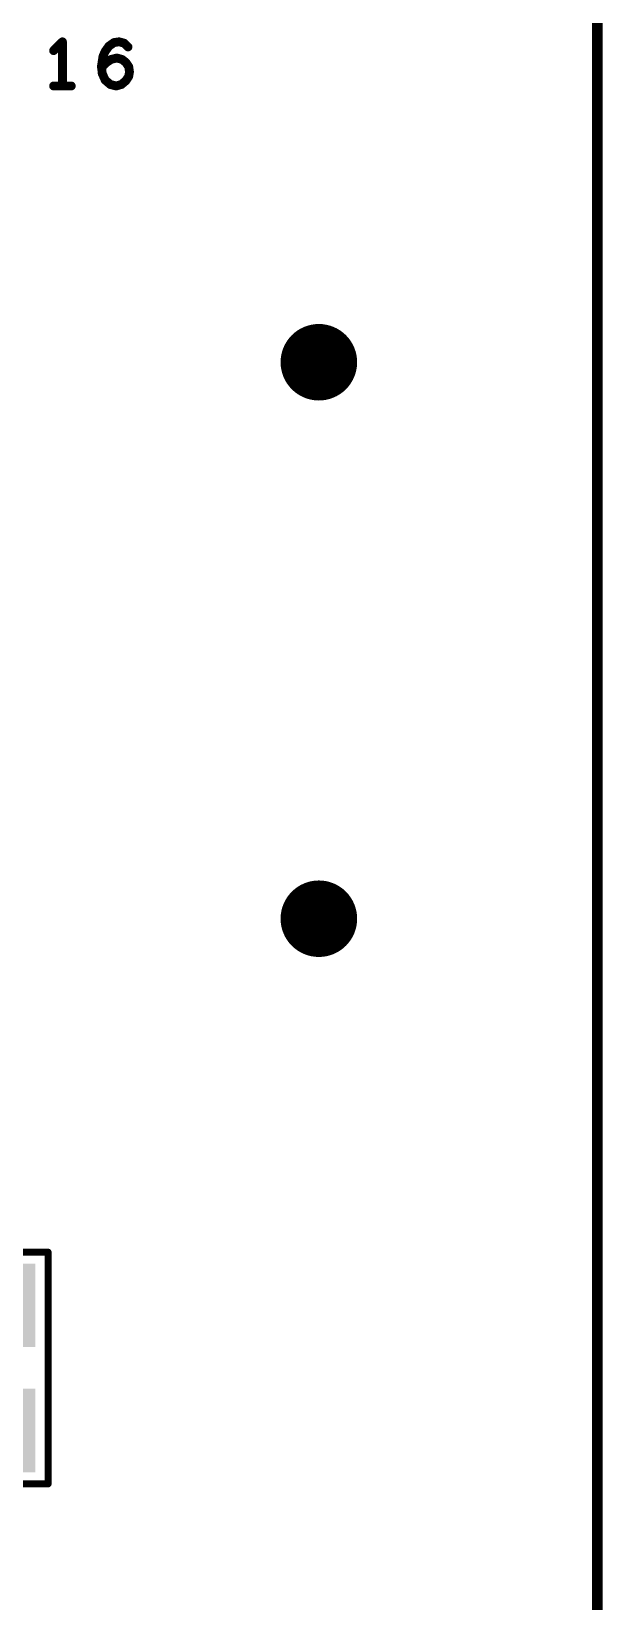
# Model space of a CAD drawing. Extents: x -12 to 107, y 8 to 106.
# Drawn here: x 80.87 to 89.08, y 30.86 to 53.44 of the extents above; entities that cross this region are included whole.
import ezdxf

# ---------------------------------------------------------------- set-up
doc = ezdxf.new("R2010")
doc.units = 0
doc.header["$MEASUREMENT"] = 0
doc.layers.get('0').update_dxf_attribs({"linetype": 'CONTINUOUS'})
doc.layers.add('SILK_TOP_ART', color=251, linetype='CONTINUOUS', true_color=0x636466)
doc.layers.add('SOLDER_TOP_ART', color=18, linetype='CONTINUOUS', true_color=0x000000)

# ---------------------------------------------------------------- blocks, each defined once
blk = doc.blocks.new('ROUND_217')
at = {"const_width": 0.0508}
blk.add_lwpolyline([(-0.0254, 0, 1), (0.0254, 0, 1)], format="xyb", close=True, dxfattribs=at)
blk = doc.blocks.new('ROUND_162')
at = {"const_width": 0.0635}
blk.add_lwpolyline([(-0.03175, 0, 1), (0.03175, 0, 1)], format="xyb", close=True, dxfattribs=at)
blk = doc.blocks.new('ROUND_337')
at = {"const_width": 0.55}
blk.add_lwpolyline([(-0.275, 0, 1), (0.275, 0, 1)], format="xyb", close=True, dxfattribs=at)
blk = doc.blocks.new('RECTANGLE_362')
blk.add_solid([(0.55, 0.6), (0.55, -0.6), (-0.55, 0.6), (-0.55, -0.6)])

msp = doc.modelspace()

# ---------------------------------------------------------------- linework, layer by layer
at = {"layer": 'SILK_TOP_ART'}
for points, const_width in [([(89, 12.5), (89, 82.5)], 0.1524), ([(81.3181, 53.2892), (81.1911, 53.1622)], 0.127), ([(81.3181, 52.6542), (81.3181, 53.2892)], 0.127), ([(81.9319, 53.1516), (81.9848, 53.2257)], 0.127), ([(81.9848, 53.2257), (82.0589, 53.2786)], 0.127), ([(82.0589, 53.2786), (82.133, 53.2892)], 0.127), ([(82.133, 53.2892), (82.2071, 53.268)], 0.127), ([(82.2071, 53.268), (82.26, 53.2151)], 0.127), ([(81.879, 52.9399), (81.9002, 53.0775)], 0.127), ([(81.879, 52.9188), (81.9531, 52.9929)], 0.127), ([(81.9002, 53.0775), (81.9319, 53.1516)], 0.127), ([(81.9531, 52.9929), (82.0166, 53.0352)], 0.127), ([(82.0166, 53.0352), (82.1013, 53.0564)], 0.127), ([(82.1013, 53.0564), (82.1754, 53.0352)], 0.127), ([(82.1754, 53.0352), (82.2283, 52.9929)], 0.127), ([(82.2283, 52.9929), (82.2706, 52.9294)], 0.127), ([(81.8896, 52.8341), (81.879, 52.9399)], 0.127), ([(81.9319, 52.7388), (81.8896, 52.8341)], 0.127), ([(82.2706, 52.7918), (82.2283, 52.7283)], 0.127), ([(82.2706, 52.9294), (82.2812, 52.8553)], 0.127), ([(82.2812, 52.8553), (82.2706, 52.7918)], 0.127), ([(81.1911, 52.6542), (81.4451, 52.6542)], 0.127), ([(82.006, 52.6754), (81.9319, 52.7388)], 0.127), ([(82.0907, 52.6542), (82.006, 52.6754)], 0.127), ([(82.1648, 52.6754), (82.0907, 52.6542)], 0.127), ([(82.2283, 52.7283), (82.1648, 52.6754)], 0.127), ([(78.1924, 35.8879), (81.1116, 35.8879)], 0.1016), ([(81.1116, 35.8879), (81.1116, 32.557)], 0.1016), ([(81.1116, 32.557), (78.1924, 32.557)], 0.1016)]:
    msp.add_lwpolyline(points, dxfattribs=dict(at, const_width=const_width))
at = {"layer": 'SOLDER_TOP_ART', "const_width": 0.1524}
msp.add_lwpolyline([(89, 12.5), (89, 82.5)], dxfattribs=at)

# ---------------------------------------------------------------- block references
at = {"layer": 'SILK_TOP_ART'}
for name, p in [('ROUND_162', (81.3181, 53.2892)), ('ROUND_162', (81.9848, 53.2257)), ('ROUND_162', (82.0589, 53.2786)), ('ROUND_162', (82.133, 53.2892)), ('ROUND_162', (82.2071, 53.268)), ('ROUND_162', (82.26, 53.2151)), ('ROUND_162', (81.1911, 53.1622)), ('ROUND_162', (81.9002, 53.0775)), ('ROUND_162', (81.9319, 53.1516)), ('ROUND_162', (81.9531, 52.9929)), ('ROUND_162', (82.0166, 53.0352)), ('ROUND_162', (82.1013, 53.0564)), ('ROUND_162', (82.1754, 53.0352)), ('ROUND_162', (82.2283, 52.9929)), ('ROUND_162', (81.879, 52.9399)), ('ROUND_162', (81.879, 52.9188)), ('ROUND_162', (81.8896, 52.8341)), ('ROUND_162', (82.2706, 52.9294)), ('ROUND_162', (82.2706, 52.7918)), ('ROUND_162', (82.2812, 52.8553)), ('ROUND_162', (81.1911, 52.6542)), ('ROUND_162', (81.3181, 52.6542)), ('ROUND_162', (81.4451, 52.6542)), ('ROUND_162', (81.9319, 52.7388)), ('ROUND_162', (82.006, 52.6754)), ('ROUND_162', (82.0907, 52.6542)), ('ROUND_162', (82.1648, 52.6754)), ('ROUND_162', (82.2283, 52.7283)), ('ROUND_217', (81.1116, 35.8879)), ('ROUND_217', (81.1116, 35.8879)), ('ROUND_217', (81.1116, 32.557)), ('ROUND_217', (81.1116, 32.557))]:
    msp.add_blockref(name, p, dxfattribs=at)
at = {"layer": 'SOLDER_TOP_ART'}
for name, p in [('ROUND_337', (85.0012, 48.6824)), ('ROUND_337', (85.0012, 40.6824)), ('RECTANGLE_362', (80.3776, 35.1249)), ('RECTANGLE_362', (80.3776, 33.3251))]:
    msp.add_blockref(name, p, dxfattribs=at)

doc.saveas('drawing.dxf')
